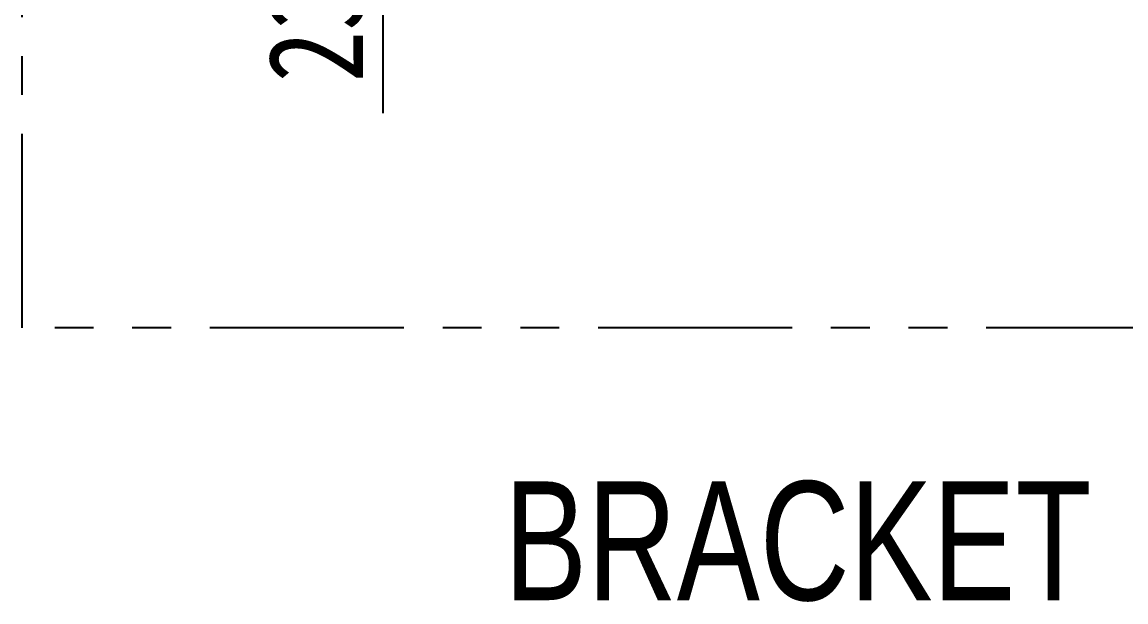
# Model space of a CAD drawing. Header units: millimetres. Extents: x 2782 to 3622, y -1206 to -612.
# Drawn here: x 3410.1 to 3526.2, y -924.9 to -863.9 of the extents above; entities that cross this region are included whole.
import ezdxf

# ---------------------------------------------------------------- set-up
doc = ezdxf.new("R2010")
doc.units = ezdxf.units.MM
doc.header["$LTSCALE"] = 32.67
doc.header["$PDMODE"] = 3
doc.header["$PDSIZE"] = 0.3
doc.linetypes.add('PHANTOM2', pattern=[1.25, 0.625, -0.125, 0.125, -0.125, 0.125, -0.125])
doc.layers.get('0').update_dxf_attribs({"linetype": 'CONTINUOUS'})
doc.layers.get('Defpoints').update_dxf_attribs({"linetype": 'CONTINUOUS'})
doc.layers.add('4', color=4, linetype='CONTINUOUS')
doc.styles.get("Standard").update_dxf_attribs({"font": 'txt', "width": 0.8})
doc.dimstyles.new('DIMSTYLE_1', dxfattribs={"dimtxt": 3.5, "dimasz": 3.5, "dimexe": 1, "dimexo": 1, "dimgap": 1, "dimtad": 1, "dimzin": 0, "dimdsep": 46, "dimtxsty": 'Standard', "dimcen": 0, "dimclrd": 5, "dimclre": 5, "dimazin": 0, "dimtp": 0.3, "dimtm": 0.3, "dimtfac": 1, "dimtofl": 0, "dimtmove": 0, "dimatfit": 3, "dimfxl": 0, "dimtolj": 1, "dimtzin": 0, "dimarcsym": 0})

# ---------------------------------------------------------------- blocks, each defined once
blk = doc.blocks.new('*D318')
at = {"color": 3, "lineweight": -2}
for p, q in [((3448.04, -794.03), (3448.04, -784.03)), ((3473.26, -804.03), (3447.04, -804.03)), ((3473.26, -827.03), (3447.04, -827.03)), ((3448.04, -837.03), (3448.04, -873.52))]:
    blk.add_line(p, q, dxfattribs=at)
at = {"color": 3}
for points in [[(3446.37, -794.03), (3449.71, -794.03), (3448.04, -804.03)], [(3446.37, -837.03), (3449.71, -837.03), (3448.04, -827.03)]]:
    blk.add_solid(points, dxfattribs=at)
at = {"layer": 'Defpoints', "color": 0}
for p in [(3475.26, -804.03), (3448.04, -827.03), (3475.26, -827.03)]:
    blk.add_point(p, dxfattribs=at)
at = {"color": 3, "insert": (3441.04, -864.86), "char_height": 10, "attachment_point": 5, "rotation": 90}
blk.add_mtext('\\A1;23', dxfattribs=at)

msp = doc.modelspace()

# ---------------------------------------------------------------- linework, layer by layer
at = {"layer": '4', "linetype": 'PHANTOM2'}
msp.add_lwpolyline([(3410.07, -699.32), (3572.77, -699.32), (3572.77, -896.11), (3410.07, -896.11)], close=True, dxfattribs=at)

# ---------------------------------------------------------------- texts
at = {"insert": (3460.8, -912.24), "char_height": 12.5, "width": 85.4381, "attachment_point": 1, "line_spacing_factor": 0.963855}
msp.add_mtext('\\fGulim;BRACKET', dxfattribs=at)

# ---------------------------------------------------------------- dimensions: what is measured, and where the dimension line sits
dim = msp.add_linear_dim(base=(3448.04, -827.03), p1=(3475.26, -804.03), p2=(3475.26, -827.03), angle=90, dimstyle='DIMSTYLE_1', override={"dimtxt": 10, "dimasz": 10, "dimexo": 2, "dimgap": 2, "dimdec": 0, "dimclrd": 3, "dimclre": 3, "dimclrt": 3, "dimtdec": 0, "dimfxl": 1.25, "dimtfill": 1})
dim.commit()
dim.dimension.update_dxf_attribs({"geometry": '*D318', "text_midpoint": (3448.04, -864.86), "dimtype": 160})

doc.saveas('drawing.dxf')
